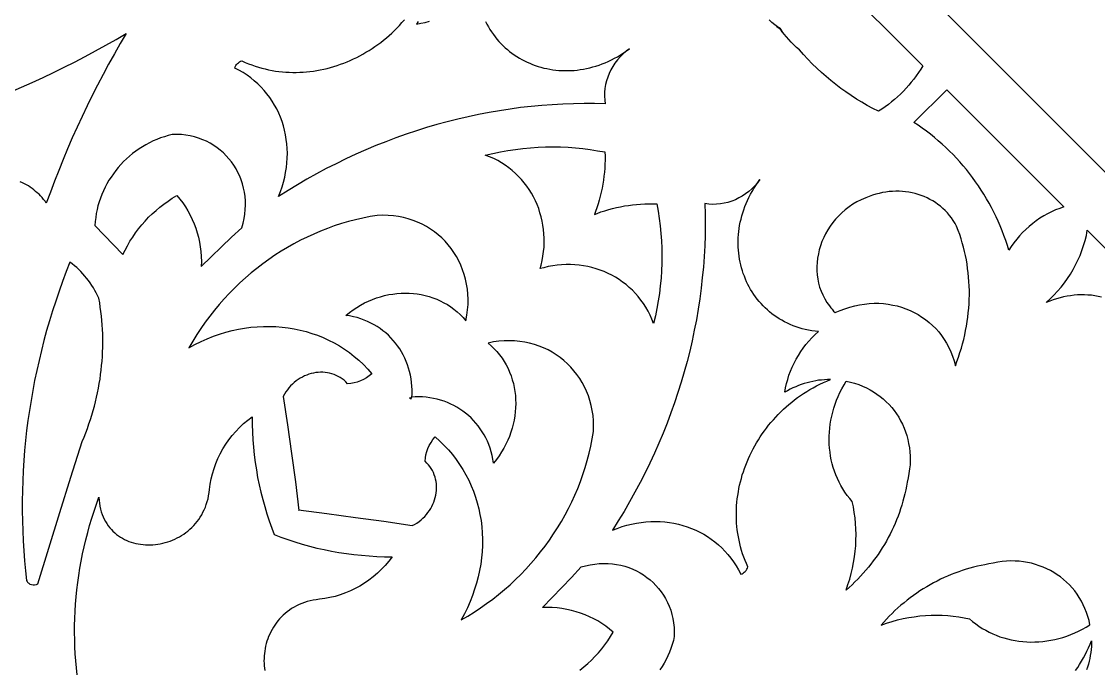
# Model space of a CAD drawing. Extents: x -3069 to -2029, y 258 to 1298.
# Drawn here: x -2296.3 to -2195.6, y 1041.8 to 1102.3 of the extents above; entities that cross this region are included whole.
import ezdxf

# ---------------------------------------------------------------- set-up
doc = ezdxf.new("R2010")
doc.units = 0
doc.layers.add('LAYER_1', color=18, linetype='CONTINUOUS')
doc.layers.add('LAYER_2', color=174, linetype='CONTINUOUS')

msp = doc.modelspace()

# ---------------------------------------------------------------- linework, layer by layer
at = {"layer": 'LAYER_1'}
for points in [[(-2220.4, 1106.55), (-2211.99, 1098.14), (-2212.19, 1097.82), (-2212.39, 1097.51), (-2212.61, 1097.2), (-2212.83, 1096.9), (-2213.07, 1096.61), (-2213.31, 1096.32), (-2213.56, 1096.04), (-2213.81, 1095.77), (-2214.08, 1095.5), (-2214.35, 1095.25), (-2214.63, 1095), (-2214.92, 1094.76), (-2215.21, 1094.52), (-2215.52, 1094.3), (-2215.82, 1094.08), (-2216.14, 1093.88), (-2216.67, 1094.15), (-2217.19, 1094.43), (-2217.7, 1094.73), (-2218.2, 1095.03), (-2218.7, 1095.36), (-2219.19, 1095.69), (-2219.66, 1096.03), (-2220.13, 1096.39), (-2220.59, 1096.75), (-2221.04, 1097.13), (-2221.48, 1097.52), (-2221.91, 1097.92), (-2222.33, 1098.33), (-2222.74, 1098.76), (-2223.14, 1099.19), (-2223.53, 1099.63), (-2223.79, 1099.86), (-2224.04, 1100.1), (-2224.29, 1100.34), (-2224.52, 1100.59), (-2224.74, 1100.84), (-2224.96, 1101.11), (-2225.17, 1101.37), (-2225.37, 1101.65), (-2225.13, 1101.32), (-2225.33, 1101.61), (-2225.63, 1101.82), (-2225.3, 1101.57), (-2225.57, 1101.77), (-2225.84, 1101.98), (-2226.1, 1102.2), (-2226.36, 1102.43)], [(-2252.87, 1102.28), (-2252.75, 1102.03), (-2252.61, 1101.78), (-2252.47, 1101.53), (-2252.31, 1101.3), (-2252.15, 1101.07), (-2251.99, 1100.84), (-2251.81, 1100.63), (-2251.63, 1100.42), (-2251.44, 1100.21), (-2251.25, 1100.02), (-2251.05, 1099.83), (-2250.84, 1099.65), (-2250.63, 1099.48), (-2250.41, 1099.31), (-2250.19, 1099.15), (-2249.96, 1099), (-2249.72, 1098.86), (-2249.49, 1098.72), (-2249.24, 1098.6), (-2248.99, 1098.48), (-2248.74, 1098.37), (-2248.49, 1098.26), (-2248.23, 1098.17), (-2247.96, 1098.08), (-2247.7, 1098), (-2247.43, 1097.93), (-2247.15, 1097.87), (-2246.88, 1097.82), (-2246.6, 1097.77), (-2246.32, 1097.74), (-2246.04, 1097.71), (-2245.75, 1097.69), (-2245.47, 1097.69), (-2245.18, 1097.69), (-2244.89, 1097.7), (-2244.6, 1097.71), (-2244.31, 1097.74), (-2244.02, 1097.78), (-2243.72, 1097.83), (-2243.43, 1097.88), (-2243.14, 1097.95), (-2242.85, 1098.03), (-2242.56, 1098.11), (-2242.27, 1098.21), (-2241.98, 1098.31), (-2241.69, 1098.43), (-2241.4, 1098.55), (-2241.11, 1098.69), (-2240.83, 1098.84), (-2240.54, 1098.99), (-2240.26, 1099.16), (-2239.98, 1099.34), (-2239.71, 1099.53), (-2239.43, 1099.72), (-2239.74, 1099.49), (-2240.03, 1099.24), (-2240.3, 1098.97), (-2240.55, 1098.69), (-2240.78, 1098.39), (-2240.98, 1098.08), (-2241.17, 1097.76), (-2241.33, 1097.42), (-2241.46, 1097.08), (-2241.57, 1096.73), (-2241.66, 1096.38), (-2241.72, 1096.02), (-2241.76, 1095.66), (-2241.76, 1095.3), (-2241.74, 1094.93), (-2241.7, 1094.57), (-2242.68, 1094.6), (-2243.67, 1094.61), (-2244.66, 1094.59), (-2245.65, 1094.56), (-2246.64, 1094.5), (-2247.63, 1094.43), (-2248.62, 1094.34), (-2249.6, 1094.23), (-2250.59, 1094.09), (-2251.57, 1093.94), (-2252.55, 1093.77), (-2253.53, 1093.59), (-2254.51, 1093.38), (-2255.48, 1093.15), (-2256.46, 1092.91), (-2257.42, 1092.64), (-2258.39, 1092.36), (-2259.35, 1092.06), (-2260.31, 1091.74), (-2261.26, 1091.4), (-2262.21, 1091.04), (-2263.15, 1090.67), (-2264.08, 1090.27), (-2265.02, 1089.86), (-2265.94, 1089.43), (-2266.86, 1088.98), (-2267.77, 1088.52), (-2268.68, 1088.03), (-2269.58, 1087.53), (-2270.47, 1087.01), (-2271.35, 1086.48), (-2272.23, 1085.92), (-2272.05, 1086.37), (-2271.9, 1086.82), (-2271.77, 1087.27), (-2271.66, 1087.72), (-2271.57, 1088.17), (-2271.5, 1088.62), (-2271.45, 1089.07), (-2271.42, 1089.51), (-2271.41, 1089.96), (-2271.43, 1090.4), (-2271.46, 1090.83), (-2271.51, 1091.26), (-2271.58, 1091.69), (-2271.67, 1092.11), (-2271.78, 1092.52), (-2271.91, 1092.93), (-2272.06, 1093.33), (-2272.22, 1093.71), (-2272.41, 1094.1), (-2272.61, 1094.47), (-2272.83, 1094.83), (-2273.06, 1095.18), (-2273.32, 1095.51), (-2273.59, 1095.84), (-2273.87, 1096.15), (-2274.18, 1096.45), (-2274.5, 1096.74), (-2274.83, 1097.01), (-2275.18, 1097.26), (-2275.55, 1097.5), (-2275.94, 1097.72), (-2276.33, 1097.92), (-2276.29, 1098.04), (-2276.24, 1098.15), (-2276.17, 1098.26), (-2276.08, 1098.35), (-2275.99, 1098.43), (-2275.89, 1098.5), (-2275.78, 1098.56), (-2275.66, 1098.6), (-2275.35, 1098.46), (-2275.05, 1098.33), (-2274.74, 1098.22), (-2274.43, 1098.11), (-2274.11, 1098.01), (-2273.8, 1097.92), (-2273.48, 1097.84), (-2273.16, 1097.77), (-2272.84, 1097.7), (-2272.52, 1097.65), (-2272.2, 1097.61), (-2271.88, 1097.57), (-2271.56, 1097.55), (-2271.23, 1097.53), (-2270.91, 1097.52), (-2270.59, 1097.52), (-2270.26, 1097.53), (-2269.94, 1097.55), (-2269.62, 1097.57), (-2269.3, 1097.61), (-2268.97, 1097.65), (-2268.65, 1097.7), (-2268.33, 1097.76), (-2268.01, 1097.83), (-2267.7, 1097.9), (-2267.38, 1097.98), (-2267.07, 1098.08), (-2266.76, 1098.17), (-2266.45, 1098.28), (-2266.14, 1098.39), (-2265.83, 1098.52), (-2265.53, 1098.64), (-2265.23, 1098.78), (-2264.93, 1098.92), (-2264.64, 1099.08), (-2264.35, 1099.23), (-2264.06, 1099.4), (-2263.77, 1099.57), (-2263.49, 1099.75), (-2263.22, 1099.94), (-2262.94, 1100.13), (-2262.68, 1100.33), (-2262.41, 1100.54), (-2262.15, 1100.75), (-2261.9, 1100.97), (-2261.65, 1101.2), (-2261.4, 1101.43), (-2261.16, 1101.67), (-2260.92, 1101.92), (-2260.7, 1102.17), (-2260.47, 1102.43)], [(-2259.19, 1102.29), (-2259.33, 1102.04), (-2258.93, 1102.12), (-2258.53, 1102.2), (-2258.13, 1102.31)], [(-2297.26, 1095.69), (-2296.26, 1096.13), (-2295.26, 1096.58), (-2294.26, 1097.04), (-2293.27, 1097.51), (-2292.28, 1098), (-2291.3, 1098.49), (-2290.33, 1099), (-2289.36, 1099.53), (-2288.39, 1100.06), (-2287.43, 1100.61), (-2286.48, 1101.17), (-2287.04, 1100.21), (-2287.59, 1099.25), (-2288.12, 1098.29), (-2288.64, 1097.32), (-2289.15, 1096.34), (-2289.65, 1095.36), (-2290.14, 1094.38), (-2290.61, 1093.39), (-2291.07, 1092.39), (-2291.52, 1091.39), (-2291.96, 1090.38), (-2292.38, 1089.37), (-2292.79, 1088.36), (-2293.19, 1087.34), (-2293.57, 1086.32), (-2293.95, 1085.29), (-2294.07, 1085.47), (-2294.2, 1085.64), (-2294.34, 1085.81), (-2294.48, 1085.97), (-2294.63, 1086.12), (-2294.79, 1086.26), (-2294.95, 1086.4), (-2295.11, 1086.54), (-2295.28, 1086.66), (-2295.45, 1086.78), (-2295.63, 1086.9), (-2295.81, 1087), (-2296, 1087.1), (-2296.19, 1087.2), (-2296.38, 1087.28)], [(-2195.29, 1076.52), (-2195.6, 1076.58), (-2195.91, 1076.64), (-2196.23, 1076.68), (-2196.55, 1076.7), (-2196.87, 1076.72), (-2197.19, 1076.72), (-2197.52, 1076.71), (-2197.84, 1076.68), (-2198.17, 1076.64), (-2198.5, 1076.59), (-2198.83, 1076.53), (-2199.15, 1076.45), (-2199.48, 1076.36), (-2199.81, 1076.26), (-2200.13, 1076.14), (-2200.46, 1076.01), (-2200.09, 1076.35), (-2199.73, 1076.7), (-2199.39, 1077.07), (-2199.06, 1077.45), (-2198.76, 1077.84), (-2198.47, 1078.25), (-2198.19, 1078.66), (-2197.94, 1079.09), (-2197.71, 1079.52), (-2197.49, 1079.96), (-2197.29, 1080.41), (-2197.11, 1080.87), (-2196.96, 1081.33), (-2196.82, 1081.8), (-2196.7, 1082.28), (-2196.61, 1082.76), (-2189.64, 1075.79)], [(-2291.06, 1041.18), (-2291.13, 1041.84), (-2291.19, 1042.5), (-2291.24, 1043.15), (-2291.27, 1043.82), (-2291.29, 1044.48), (-2291.3, 1045.14), (-2291.3, 1045.81), (-2291.28, 1046.47), (-2291.25, 1047.14), (-2291.21, 1047.81), (-2291.15, 1048.48), (-2291.09, 1049.15), (-2291.01, 1049.82), (-2290.91, 1050.49), (-2290.81, 1051.16), (-2290.69, 1051.83), (-2290.56, 1052.5), (-2290.41, 1053.16), (-2290.25, 1053.83), (-2290.08, 1054.5), (-2289.9, 1055.16), (-2289.7, 1055.83), (-2289.49, 1056.49), (-2289.27, 1057.15), (-2289.04, 1057.81), (-2289.02, 1057.51), (-2288.98, 1057.23), (-2288.94, 1056.96), (-2288.88, 1056.69), (-2288.81, 1056.44), (-2288.73, 1056.2), (-2288.63, 1055.97), (-2288.53, 1055.74), (-2288.42, 1055.53), (-2288.3, 1055.33), (-2288.16, 1055.14), (-2288.02, 1054.95), (-2287.87, 1054.78), (-2287.72, 1054.62), (-2287.55, 1054.47), (-2287.38, 1054.32), (-2287.2, 1054.19), (-2287.02, 1054.07), (-2286.83, 1053.96), (-2286.63, 1053.85), (-2286.43, 1053.76), (-2286.22, 1053.67), (-2286.01, 1053.6), (-2285.8, 1053.54), (-2285.58, 1053.48), (-2285.36, 1053.44), (-2285.13, 1053.4), (-2284.9, 1053.37), (-2284.68, 1053.36), (-2284.45, 1053.35), (-2284.22, 1053.35), (-2283.98, 1053.36), (-2283.75, 1053.38), (-2283.52, 1053.41), (-2283.29, 1053.45), (-2283.06, 1053.5), (-2282.83, 1053.56), (-2282.6, 1053.63), (-2282.38, 1053.7), (-2282.16, 1053.79), (-2281.94, 1053.88), (-2281.72, 1053.99), (-2281.51, 1054.1), (-2281.3, 1054.22), (-2281.1, 1054.35), (-2280.9, 1054.49), (-2280.71, 1054.64), (-2280.53, 1054.8), (-2280.35, 1054.97), (-2280.17, 1055.15), (-2280.01, 1055.33), (-2279.85, 1055.52), (-2279.7, 1055.73), (-2279.56, 1055.94), (-2279.42, 1056.16), (-2279.3, 1056.39), (-2279.18, 1056.62), (-2279.08, 1056.87), (-2278.99, 1057.13), (-2278.9, 1057.39), (-2278.83, 1057.66), (-2278.77, 1057.94), (-2278.72, 1058.23), (-2278.69, 1058.53), (-2278.62, 1059.03), (-2278.53, 1059.52), (-2278.41, 1060), (-2278.27, 1060.48), (-2278.1, 1060.96), (-2277.9, 1061.42), (-2277.68, 1061.87), (-2277.44, 1062.32), (-2277.17, 1062.75), (-2276.88, 1063.16), (-2276.57, 1063.57), (-2276.24, 1063.95), (-2275.89, 1064.33), (-2275.51, 1064.68), (-2275.12, 1065.02), (-2274.71, 1065.33), (-2274.7, 1064.61), (-2274.68, 1063.89), (-2274.64, 1063.18), (-2274.58, 1062.47), (-2274.51, 1061.76), (-2274.42, 1061.05), (-2274.31, 1060.35), (-2274.19, 1059.66), (-2274.05, 1058.96), (-2273.89, 1058.28), (-2273.72, 1057.59), (-2273.53, 1056.92), (-2273.33, 1056.25), (-2273.11, 1055.58), (-2272.87, 1054.92), (-2272.64, 1054.31), (-2272.02, 1054.07), (-2271.36, 1053.84), (-2270.7, 1053.62), (-2270.03, 1053.41), (-2269.35, 1053.23), (-2268.67, 1053.05), (-2267.98, 1052.9), (-2267.29, 1052.76), (-2266.59, 1052.64), (-2265.89, 1052.53), (-2265.19, 1052.44), (-2264.48, 1052.37), (-2263.77, 1052.31), (-2263.05, 1052.27), (-2262.33, 1052.24), (-2261.61, 1052.23), (-2261.93, 1051.82), (-2262.26, 1051.43), (-2262.62, 1051.06), (-2262.99, 1050.7), (-2263.38, 1050.37), (-2263.78, 1050.06), (-2264.2, 1049.77), (-2264.63, 1049.5), (-2265.07, 1049.26), (-2265.52, 1049.04), (-2265.99, 1048.85), (-2266.46, 1048.68), (-2266.94, 1048.53), (-2267.43, 1048.41), (-2267.92, 1048.32), (-2268.42, 1048.26), (-2268.71, 1048.22), (-2269, 1048.17), (-2269.28, 1048.11), (-2269.56, 1048.04), (-2269.82, 1047.96), (-2270.07, 1047.86), (-2270.32, 1047.76), (-2270.56, 1047.65), (-2270.79, 1047.52), (-2271.01, 1047.39), (-2271.22, 1047.25), (-2271.42, 1047.1), (-2271.61, 1046.94), (-2271.8, 1046.77), (-2271.98, 1046.6), (-2272.14, 1046.42), (-2272.3, 1046.23), (-2272.45, 1046.04), (-2272.59, 1045.84), (-2272.72, 1045.64), (-2272.84, 1045.43), (-2272.96, 1045.22), (-2273.06, 1045.01), (-2273.16, 1044.79), (-2273.24, 1044.57), (-2273.32, 1044.34), (-2273.39, 1044.11), (-2273.44, 1043.89), (-2273.49, 1043.66), (-2273.53, 1043.42), (-2273.56, 1043.19), (-2273.58, 1042.96), (-2273.59, 1042.73), (-2273.6, 1042.5), (-2273.59, 1042.27), (-2273.57, 1042.04), (-2273.55, 1041.81), (-2273.51, 1041.59)], [(-2244.05, 1041.63), (-2243.68, 1041.93), (-2243.32, 1042.24), (-2242.98, 1042.56), (-2242.65, 1042.9), (-2242.33, 1043.26), (-2242.02, 1043.62), (-2241.73, 1043.99), (-2241.45, 1044.38), (-2241.19, 1044.78), (-2240.94, 1045.19), (-2241.28, 1045.47), (-2241.64, 1045.74), (-2242, 1045.99), (-2242.38, 1046.23), (-2242.77, 1046.44), (-2243.16, 1046.63), (-2243.57, 1046.81), (-2243.99, 1046.97), (-2244.42, 1047.1), (-2244.85, 1047.22), (-2245.29, 1047.31), (-2245.74, 1047.39), (-2246.19, 1047.45), (-2246.65, 1047.48), (-2247.11, 1047.49), (-2247.57, 1047.49), (-2246.65, 1048.42), (-2245.74, 1049.36), (-2244.84, 1050.31), (-2243.95, 1051.28), (-2243.52, 1051.4), (-2243.09, 1051.49), (-2242.67, 1051.55), (-2242.25, 1051.59), (-2241.83, 1051.61), (-2241.42, 1051.6), (-2241.02, 1051.57), (-2240.62, 1051.51), (-2240.23, 1051.44), (-2239.85, 1051.34), (-2239.48, 1051.22), (-2239.12, 1051.08), (-2238.77, 1050.91), (-2238.43, 1050.73), (-2238.11, 1050.53), (-2237.8, 1050.31), (-2237.5, 1050.08), (-2237.21, 1049.82), (-2236.95, 1049.55), (-2236.7, 1049.27), (-2236.46, 1048.97), (-2236.25, 1048.65), (-2236.05, 1048.32), (-2235.87, 1047.97), (-2235.71, 1047.61), (-2235.57, 1047.24), (-2235.46, 1046.85), (-2235.37, 1046.46), (-2235.3, 1046.05), (-2235.25, 1045.63), (-2235.23, 1045.21), (-2235.23, 1044.77), (-2235.32, 1044.4), (-2235.43, 1044.03), (-2235.55, 1043.67), (-2235.69, 1043.32), (-2235.84, 1042.97), (-2236, 1042.63), (-2236.18, 1042.3), (-2236.37, 1041.98), (-2236.57, 1041.66)], [(-2197.71, 1041.59), (-2197.51, 1041.88), (-2197.33, 1042.17), (-2197.15, 1042.47), (-2196.97, 1042.77), (-2196.81, 1043.08), (-2196.65, 1043.4), (-2196.5, 1043.72), (-2196.35, 1044.05), (-2196.22, 1044.38), (-2196.22, 1044.1), (-2196.23, 1043.83), (-2196.26, 1043.55), (-2196.29, 1043.28), (-2196.33, 1043.01), (-2196.38, 1042.73), (-2196.44, 1042.46), (-2196.51, 1042.19), (-2196.59, 1041.92), (-2196.68, 1041.66)]]:
    msp.add_lwpolyline(points, dxfattribs=at)
for points in [[(-2198.8, 1084.95), (-2199.19, 1084.81), (-2199.58, 1084.66), (-2199.96, 1084.49), (-2200.33, 1084.3), (-2200.69, 1084.1), (-2201.05, 1083.88), (-2201.39, 1083.64), (-2201.72, 1083.39), (-2202.05, 1083.12), (-2202.36, 1082.84), (-2202.66, 1082.55), (-2202.94, 1082.24), (-2203.21, 1081.92), (-2203.47, 1081.59), (-2203.72, 1081.24), (-2203.95, 1080.89), (-2204.09, 1081.35), (-2204.24, 1081.81), (-2204.41, 1082.26), (-2204.58, 1082.71), (-2204.76, 1083.16), (-2204.95, 1083.6), (-2205.15, 1084.03), (-2205.36, 1084.46), (-2205.57, 1084.88), (-2205.8, 1085.3), (-2206.04, 1085.71), (-2206.28, 1086.12), (-2206.53, 1086.52), (-2206.79, 1086.92), (-2207.06, 1087.3), (-2207.34, 1087.69), (-2207.62, 1088.06), (-2207.92, 1088.43), (-2208.22, 1088.79), (-2208.53, 1089.15), (-2208.84, 1089.5), (-2209.17, 1089.84), (-2209.5, 1090.17), (-2209.84, 1090.5), (-2210.19, 1090.82), (-2210.55, 1091.13), (-2210.91, 1091.44), (-2211.28, 1091.73), (-2211.66, 1092.02), (-2212.04, 1092.3), (-2212.43, 1092.58), (-2212.83, 1092.84), (-2209.74, 1095.89)], [(-2279.46, 1079.37), (-2278.53, 1080.29), (-2277.58, 1081.2), (-2276.63, 1082.1), (-2275.67, 1082.99), (-2275.55, 1083.42), (-2275.46, 1083.85), (-2275.39, 1084.28), (-2275.35, 1084.7), (-2275.33, 1085.11), (-2275.34, 1085.52), (-2275.37, 1085.93), (-2275.43, 1086.32), (-2275.51, 1086.71), (-2275.61, 1087.09), (-2275.73, 1087.46), (-2275.87, 1087.83), (-2276.03, 1088.17), (-2276.21, 1088.51), (-2276.41, 1088.84), (-2276.63, 1089.15), (-2276.87, 1089.45), (-2277.12, 1089.73), (-2277.39, 1090), (-2277.68, 1090.25), (-2277.98, 1090.48), (-2278.3, 1090.7), (-2278.63, 1090.9), (-2278.97, 1091.08), (-2279.33, 1091.23), (-2279.71, 1091.37), (-2280.09, 1091.49), (-2280.49, 1091.58), (-2280.89, 1091.65), (-2281.31, 1091.7), (-2281.74, 1091.72), (-2282.17, 1091.71), (-2282.55, 1091.62), (-2282.91, 1091.51), (-2283.27, 1091.39), (-2283.63, 1091.26), (-2283.97, 1091.11), (-2284.31, 1090.94), (-2284.64, 1090.76), (-2284.97, 1090.57), (-2285.28, 1090.37), (-2285.59, 1090.16), (-2285.88, 1089.93), (-2286.17, 1089.69), (-2286.45, 1089.44), (-2286.72, 1089.18), (-2286.98, 1088.91), (-2287.22, 1088.63), (-2287.46, 1088.35), (-2287.68, 1088.05), (-2287.89, 1087.74), (-2288.09, 1087.43), (-2288.28, 1087.11), (-2288.45, 1086.78), (-2288.61, 1086.45), (-2288.76, 1086.11), (-2288.89, 1085.76), (-2289.01, 1085.41), (-2289.12, 1085.05), (-2289.2, 1084.69), (-2289.28, 1084.32), (-2289.33, 1083.95), (-2289.38, 1083.58), (-2289.4, 1083.2), (-2286.8, 1080.48), (-2286.59, 1080.91), (-2286.37, 1081.32), (-2286.13, 1081.73), (-2285.87, 1082.13), (-2285.6, 1082.52), (-2285.32, 1082.9), (-2285.02, 1083.27), (-2284.71, 1083.62), (-2284.38, 1083.97), (-2284.04, 1084.3), (-2283.69, 1084.62), (-2283.33, 1084.92), (-2282.95, 1085.21), (-2282.56, 1085.49), (-2282.17, 1085.75), (-2281.76, 1086), (-2281.47, 1085.66), (-2281.2, 1085.31), (-2280.95, 1084.94), (-2280.72, 1084.57), (-2280.5, 1084.18), (-2280.31, 1083.78), (-2280.14, 1083.37), (-2279.98, 1082.96), (-2279.84, 1082.53), (-2279.73, 1082.1), (-2279.63, 1081.66), (-2279.55, 1081.21), (-2279.5, 1080.76), (-2279.47, 1080.3), (-2279.45, 1079.84)], [(-2247.77, 1079.17), (-2247.68, 1079.5), (-2247.58, 1079.92), (-2247.51, 1080.34), (-2247.45, 1080.76), (-2247.41, 1081.18), (-2247.4, 1081.59), (-2247.4, 1082.01), (-2247.42, 1082.42), (-2247.45, 1082.82), (-2247.51, 1083.23), (-2247.58, 1083.62), (-2247.68, 1084.02), (-2247.79, 1084.4), (-2247.91, 1084.78), (-2248.06, 1085.16), (-2248.22, 1085.52), (-2248.39, 1085.88), (-2248.59, 1086.22), (-2248.8, 1086.56), (-2249.02, 1086.89), (-2249.27, 1087.2), (-2249.52, 1087.51), (-2249.8, 1087.8), (-2250.08, 1088.08), (-2250.39, 1088.35), (-2250.7, 1088.6), (-2251.03, 1088.84), (-2251.38, 1089.06), (-2251.74, 1089.27), (-2252.11, 1089.46), (-2252.5, 1089.63), (-2252.9, 1089.78), (-2252.2, 1089.95), (-2251.49, 1090.09), (-2250.79, 1090.22), (-2250.09, 1090.32), (-2249.38, 1090.41), (-2248.68, 1090.47), (-2247.97, 1090.52), (-2247.27, 1090.55), (-2246.57, 1090.56), (-2245.87, 1090.55), (-2245.17, 1090.52), (-2244.47, 1090.47), (-2243.78, 1090.4), (-2243.09, 1090.31), (-2242.4, 1090.2), (-2241.72, 1090.08), (-2241.71, 1089.7), (-2241.71, 1089.32), (-2241.72, 1088.95), (-2241.74, 1088.57), (-2241.77, 1088.19), (-2241.81, 1087.81), (-2241.86, 1087.44), (-2241.91, 1087.06), (-2241.98, 1086.69), (-2242.06, 1086.32), (-2242.15, 1085.95), (-2242.25, 1085.58), (-2242.35, 1085.22), (-2242.47, 1084.85), (-2242.6, 1084.5), (-2242.7, 1084.24), (-2242.45, 1084.34), (-2242.09, 1084.47), (-2241.73, 1084.59), (-2241.36, 1084.7), (-2241, 1084.8), (-2240.63, 1084.88), (-2240.26, 1084.96), (-2239.88, 1085.03), (-2239.51, 1085.09), (-2239.13, 1085.14), (-2238.75, 1085.18), (-2238.38, 1085.2), (-2238, 1085.22), (-2237.62, 1085.23), (-2237.24, 1085.23), (-2236.87, 1085.22), (-2236.74, 1084.54), (-2236.63, 1083.85), (-2236.55, 1083.17), (-2236.48, 1082.47), (-2236.43, 1081.78), (-2236.4, 1081.08), (-2236.39, 1080.38), (-2236.4, 1079.68), (-2236.42, 1078.97), (-2236.47, 1078.27), (-2236.54, 1077.56), (-2236.62, 1076.86), (-2236.73, 1076.16), (-2236.85, 1075.45), (-2237, 1074.75), (-2237.16, 1074.05), (-2237.32, 1074.45), (-2237.49, 1074.83), (-2237.68, 1075.21), (-2237.89, 1075.57), (-2238.11, 1075.91), (-2238.35, 1076.24), (-2238.6, 1076.56), (-2238.86, 1076.86), (-2239.14, 1077.15), (-2239.44, 1077.42), (-2239.74, 1077.68), (-2240.06, 1077.92), (-2240.38, 1078.15), (-2240.72, 1078.36), (-2241.07, 1078.55), (-2241.42, 1078.73), (-2241.79, 1078.89), (-2242.16, 1079.03), (-2242.54, 1079.16), (-2242.93, 1079.27), (-2243.32, 1079.36), (-2243.72, 1079.43), (-2244.12, 1079.49), (-2244.53, 1079.53), (-2244.94, 1079.55), (-2245.35, 1079.55), (-2245.77, 1079.53), (-2246.18, 1079.49), (-2246.6, 1079.44), (-2247.02, 1079.36), (-2247.44, 1079.26)], [(-2224.9, 1067.62), (-2224.83, 1068.02), (-2224.74, 1068.42), (-2224.63, 1068.81), (-2224.51, 1069.2), (-2224.37, 1069.59), (-2224.21, 1069.96), (-2224.03, 1070.34), (-2223.84, 1070.7), (-2223.63, 1071.06), (-2223.41, 1071.41), (-2223.17, 1071.74), (-2222.92, 1072.07), (-2222.65, 1072.39), (-2222.36, 1072.7), (-2222.06, 1073), (-2221.75, 1073.28), (-2222.07, 1073.32), (-2222.38, 1073.36), (-2222.69, 1073.42), (-2222.99, 1073.48), (-2223.28, 1073.56), (-2223.57, 1073.64), (-2223.85, 1073.74), (-2224.13, 1073.84), (-2224.4, 1073.95), (-2224.66, 1074.07), (-2224.92, 1074.2), (-2225.17, 1074.34), (-2225.41, 1074.48), (-2225.65, 1074.63), (-2225.88, 1074.79), (-2226.1, 1074.96), (-2226.32, 1075.13), (-2226.53, 1075.31), (-2226.73, 1075.5), (-2226.93, 1075.7), (-2227.11, 1075.9), (-2227.29, 1076.1), (-2227.47, 1076.32), (-2227.63, 1076.53), (-2227.79, 1076.76), (-2227.94, 1076.99), (-2228.09, 1077.22), (-2228.22, 1077.46), (-2228.35, 1077.7), (-2228.47, 1077.95), (-2228.58, 1078.2), (-2228.68, 1078.46), (-2228.78, 1078.72), (-2228.86, 1078.98), (-2228.94, 1079.25), (-2229.01, 1079.52), (-2229.07, 1079.79), (-2229.13, 1080.07), (-2229.17, 1080.34), (-2229.21, 1080.63), (-2229.23, 1080.91), (-2229.25, 1081.19), (-2229.26, 1081.48), (-2229.26, 1081.77), (-2229.25, 1082.06), (-2229.23, 1082.35), (-2229.2, 1082.64), (-2229.16, 1082.93), (-2229.12, 1083.22), (-2229.06, 1083.51), (-2228.99, 1083.8), (-2228.92, 1084.1), (-2228.83, 1084.39), (-2228.74, 1084.68), (-2228.63, 1084.97), (-2228.52, 1085.26), (-2228.39, 1085.55), (-2228.25, 1085.83), (-2228.11, 1086.12), (-2227.95, 1086.4), (-2227.79, 1086.68), (-2227.61, 1086.96), (-2227.42, 1087.24), (-2227.22, 1087.51), (-2227.45, 1087.2), (-2227.7, 1086.91), (-2227.97, 1086.64), (-2228.26, 1086.39), (-2228.56, 1086.17), (-2228.87, 1085.96), (-2229.19, 1085.78), (-2229.52, 1085.62), (-2229.86, 1085.48), (-2230.21, 1085.37), (-2230.57, 1085.28), (-2230.92, 1085.22), (-2231.29, 1085.19), (-2231.65, 1085.18), (-2232.01, 1085.2), (-2232.37, 1085.25), (-2232.35, 1084.26), (-2232.34, 1083.27), (-2232.35, 1082.28), (-2232.39, 1081.29), (-2232.44, 1080.31), (-2232.51, 1079.32), (-2232.61, 1078.33), (-2232.72, 1077.34), (-2232.85, 1076.36), (-2233, 1075.37), (-2233.17, 1074.39), (-2233.36, 1073.41), (-2233.57, 1072.43), (-2233.79, 1071.46), (-2234.04, 1070.49), (-2234.3, 1069.52), (-2234.59, 1068.56), (-2234.89, 1067.6), (-2235.21, 1066.64), (-2235.55, 1065.69), (-2235.9, 1064.74), (-2236.28, 1063.8), (-2236.67, 1062.86), (-2237.08, 1061.93), (-2237.51, 1061), (-2237.96, 1060.09), (-2238.43, 1059.17), (-2238.91, 1058.27), (-2239.41, 1057.37), (-2239.93, 1056.48), (-2240.47, 1055.59), (-2241.02, 1054.72), (-2240.57, 1054.89), (-2240.12, 1055.05), (-2239.67, 1055.18), (-2239.22, 1055.29), (-2238.77, 1055.38), (-2238.32, 1055.45), (-2237.88, 1055.5), (-2237.43, 1055.52), (-2236.99, 1055.53), (-2236.55, 1055.52), (-2236.11, 1055.49), (-2235.68, 1055.43), (-2235.26, 1055.36), (-2234.84, 1055.27), (-2234.42, 1055.16), (-2234.02, 1055.03), (-2233.62, 1054.89), (-2233.23, 1054.72), (-2232.85, 1054.54), (-2232.48, 1054.34), (-2232.12, 1054.12), (-2231.77, 1053.88), (-2231.43, 1053.63), (-2231.11, 1053.36), (-2230.79, 1053.07), (-2230.49, 1052.77), (-2230.21, 1052.45), (-2229.94, 1052.11), (-2229.68, 1051.76), (-2229.45, 1051.39), (-2229.22, 1051.01), (-2229.02, 1050.61), (-2228.9, 1050.65), (-2228.79, 1050.71), (-2228.69, 1050.78), (-2228.6, 1050.86), (-2228.51, 1050.95), (-2228.44, 1051.06), (-2228.39, 1051.17), (-2228.35, 1051.29), (-2228.48, 1051.59), (-2228.61, 1051.9), (-2228.73, 1052.21), (-2228.84, 1052.52), (-2228.94, 1052.83), (-2229.03, 1053.15), (-2229.11, 1053.46), (-2229.18, 1053.78), (-2229.24, 1054.1), (-2229.29, 1054.42), (-2229.34, 1054.74), (-2229.37, 1055.07), (-2229.4, 1055.39), (-2229.41, 1055.71), (-2229.42, 1056.03), (-2229.42, 1056.36), (-2229.41, 1056.68), (-2229.4, 1057), (-2229.37, 1057.33), (-2229.34, 1057.65), (-2229.29, 1057.97), (-2229.24, 1058.29), (-2229.19, 1058.61), (-2229.12, 1058.93), (-2229.04, 1059.25), (-2228.96, 1059.56), (-2228.87, 1059.88), (-2228.77, 1060.19), (-2228.66, 1060.5), (-2228.55, 1060.81), (-2228.43, 1061.11), (-2228.3, 1061.41), (-2228.16, 1061.71), (-2228.02, 1062.01), (-2227.87, 1062.31), (-2227.71, 1062.6), (-2227.55, 1062.89), (-2227.37, 1063.17), (-2227.19, 1063.45), (-2227.01, 1063.73), (-2226.81, 1064), (-2226.61, 1064.27), (-2226.41, 1064.53), (-2226.19, 1064.79), (-2225.97, 1065.05), (-2225.75, 1065.3), (-2225.51, 1065.54), (-2225.27, 1065.78), (-2225.03, 1066.02), (-2224.78, 1066.25), (-2224.52, 1066.47), (-2224.25, 1066.69), (-2223.98, 1066.9), (-2223.71, 1067.11), (-2223.43, 1067.31), (-2223.14, 1067.5), (-2222.84, 1067.69), (-2222.55, 1067.87), (-2222.24, 1068.04), (-2221.93, 1068.21), (-2221.62, 1068.37), (-2221.29, 1068.52), (-2220.97, 1068.66), (-2220.64, 1068.8), (-2220.91, 1068.8), (-2221.19, 1068.78), (-2221.46, 1068.76), (-2221.74, 1068.73), (-2222.01, 1068.69), (-2222.28, 1068.63), (-2222.55, 1068.57), (-2222.82, 1068.5), (-2223.09, 1068.42), (-2223.36, 1068.34), (-2223.62, 1068.24), (-2223.88, 1068.13), (-2224.14, 1068.02), (-2224.4, 1067.89), (-2224.65, 1067.76)], [(-2217.33, 1085.79), (-2217.75, 1085.61), (-2218.15, 1085.41), (-2218.53, 1085.19), (-2218.89, 1084.94), (-2219.24, 1084.68), (-2219.56, 1084.4), (-2219.86, 1084.11), (-2220.15, 1083.8), (-2220.41, 1083.48), (-2220.66, 1083.14), (-2220.88, 1082.8), (-2221.08, 1082.44), (-2221.26, 1082.07), (-2221.42, 1081.7), (-2221.56, 1081.32), (-2221.67, 1080.94), (-2221.76, 1080.55), (-2221.83, 1080.16), (-2221.88, 1079.76), (-2221.9, 1079.37), (-2221.9, 1078.98), (-2221.87, 1078.59), (-2221.82, 1078.2), (-2221.74, 1077.82), (-2221.64, 1077.44), (-2221.51, 1077.07), (-2221.35, 1076.71), (-2221.17, 1076.36), (-2220.96, 1076.01), (-2220.73, 1075.68), (-2220.6, 1075.52), (-2220.47, 1075.37), (-2220.33, 1075.21), (-2220.18, 1075.06), (-2219.73, 1075.26), (-2219.27, 1075.43), (-2218.82, 1075.58), (-2218.36, 1075.7), (-2217.91, 1075.79), (-2217.45, 1075.86), (-2217, 1075.91), (-2216.55, 1075.93), (-2216.11, 1075.93), (-2215.67, 1075.9), (-2215.24, 1075.85), (-2214.81, 1075.77), (-2214.39, 1075.68), (-2213.98, 1075.56), (-2213.58, 1075.42), (-2213.18, 1075.26), (-2212.8, 1075.08), (-2212.43, 1074.88), (-2212.07, 1074.65), (-2211.73, 1074.41), (-2211.4, 1074.15), (-2211.08, 1073.87), (-2210.79, 1073.57), (-2210.5, 1073.25), (-2210.24, 1072.91), (-2209.99, 1072.56), (-2209.77, 1072.19), (-2209.56, 1071.8), (-2209.37, 1071.4), (-2209.21, 1070.98), (-2209.07, 1070.55), (-2208.95, 1070.09), (-2208.8, 1070.5), (-2208.65, 1070.91), (-2208.52, 1071.32), (-2208.39, 1071.73), (-2208.28, 1072.14), (-2208.17, 1072.56), (-2208.07, 1072.97), (-2207.99, 1073.39), (-2207.91, 1073.8), (-2207.84, 1074.22), (-2207.79, 1074.64), (-2207.74, 1075.05), (-2207.7, 1075.47), (-2207.67, 1075.89), (-2207.65, 1076.3), (-2207.64, 1076.72), (-2207.64, 1077.13), (-2207.66, 1077.54), (-2207.68, 1077.96), (-2207.71, 1078.37), (-2207.75, 1078.78), (-2207.8, 1079.18), (-2207.85, 1079.59), (-2207.92, 1079.99), (-2208, 1080.39), (-2208.09, 1080.79), (-2208.19, 1081.19), (-2208.3, 1081.58), (-2208.41, 1081.97), (-2208.54, 1082.36), (-2208.68, 1082.74), (-2208.83, 1083.13), (-2208.98, 1083.4), (-2209.14, 1083.66), (-2209.32, 1083.91), (-2209.5, 1084.15), (-2209.7, 1084.38), (-2209.91, 1084.6), (-2210.12, 1084.8), (-2210.35, 1085), (-2210.58, 1085.18), (-2210.82, 1085.35), (-2211.07, 1085.51), (-2211.33, 1085.65), (-2211.59, 1085.79), (-2211.86, 1085.91), (-2212.14, 1086.02), (-2212.42, 1086.11), (-2212.71, 1086.19), (-2213, 1086.26), (-2213.3, 1086.32), (-2213.6, 1086.36), (-2213.9, 1086.39), (-2214.21, 1086.41), (-2214.52, 1086.41), (-2214.83, 1086.4), (-2215.14, 1086.37), (-2215.45, 1086.33), (-2215.77, 1086.28), (-2216.08, 1086.21), (-2216.39, 1086.13), (-2216.71, 1086.03), (-2217.02, 1085.92)], [(-2270.35, 1056.59), (-2270.37, 1056.61), (-2270.37, 1056.61), (-2267.71, 1056.28), (-2265.04, 1055.92), (-2262.39, 1055.55), (-2259.73, 1055.15), (-2259.51, 1055.26), (-2259.3, 1055.39), (-2259.1, 1055.53), (-2258.91, 1055.68), (-2258.73, 1055.84), (-2258.57, 1056), (-2258.41, 1056.18), (-2258.27, 1056.36), (-2258.13, 1056.55), (-2258.01, 1056.74), (-2257.9, 1056.94), (-2257.81, 1057.14), (-2257.72, 1057.35), (-2257.65, 1057.56), (-2257.59, 1057.77), (-2257.54, 1057.98), (-2257.5, 1058.2), (-2257.48, 1058.42), (-2257.46, 1058.63), (-2257.47, 1058.85), (-2257.48, 1059.06), (-2257.51, 1059.28), (-2257.55, 1059.49), (-2257.6, 1059.69), (-2257.67, 1059.9), (-2257.75, 1060.1), (-2257.85, 1060.29), (-2257.96, 1060.48), (-2258.08, 1060.66), (-2258.22, 1060.83), (-2258.37, 1061), (-2258.53, 1061.16), (-2258.51, 1061.47), (-2258.45, 1061.77), (-2258.37, 1062.07), (-2258.27, 1062.36), (-2258.14, 1062.65), (-2257.98, 1062.92), (-2257.8, 1063.19), (-2257.6, 1063.44), (-2257.16, 1063.05), (-2256.74, 1062.65), (-2256.35, 1062.23), (-2255.98, 1061.79), (-2255.63, 1061.34), (-2255.3, 1060.87), (-2254.99, 1060.39), (-2254.71, 1059.9), (-2254.45, 1059.4), (-2254.22, 1058.88), (-2254.01, 1058.36), (-2253.82, 1057.82), (-2253.66, 1057.28), (-2253.51, 1056.73), (-2253.4, 1056.17), (-2253.3, 1055.61), (-2253.24, 1055.04), (-2253.19, 1054.46), (-2253.17, 1053.88), (-2253.17, 1053.3), (-2253.2, 1052.71), (-2253.26, 1052.13), (-2253.33, 1051.54), (-2253.44, 1050.95), (-2253.56, 1050.36), (-2253.72, 1049.78), (-2253.9, 1049.19), (-2254.1, 1048.61), (-2254.33, 1048.04), (-2254.58, 1047.46), (-2254.86, 1046.9), (-2255.17, 1046.34), (-2254.55, 1046.69), (-2253.95, 1047.06), (-2253.36, 1047.45), (-2252.78, 1047.86), (-2252.21, 1048.28), (-2251.66, 1048.71), (-2251.12, 1049.16), (-2250.59, 1049.62), (-2250.08, 1050.1), (-2249.58, 1050.59), (-2249.1, 1051.09), (-2248.63, 1051.61), (-2248.18, 1052.14), (-2247.74, 1052.68), (-2247.32, 1053.23), (-2246.91, 1053.79), (-2246.52, 1054.37), (-2246.15, 1054.95), (-2245.79, 1055.54), (-2245.45, 1056.14), (-2245.13, 1056.75), (-2244.82, 1057.37), (-2244.53, 1058), (-2244.26, 1058.63), (-2244.01, 1059.28), (-2243.78, 1059.93), (-2243.57, 1060.58), (-2243.37, 1061.24), (-2243.2, 1061.91), (-2243.04, 1062.58), (-2242.91, 1063.26), (-2242.79, 1063.94), (-2242.78, 1064.45), (-2242.79, 1064.95), (-2242.83, 1065.44), (-2242.9, 1065.92), (-2242.99, 1066.39), (-2243.12, 1066.84), (-2243.26, 1067.29), (-2243.43, 1067.72), (-2243.62, 1068.13), (-2243.84, 1068.53), (-2244.07, 1068.91), (-2244.33, 1069.28), (-2244.61, 1069.63), (-2244.9, 1069.97), (-2245.22, 1070.28), (-2245.55, 1070.58), (-2245.9, 1070.86), (-2246.27, 1071.11), (-2246.65, 1071.35), (-2247.04, 1071.57), (-2247.45, 1071.76), (-2247.88, 1071.93), (-2248.31, 1072.07), (-2248.76, 1072.2), (-2249.21, 1072.29), (-2249.68, 1072.36), (-2250.16, 1072.41), (-2250.64, 1072.43), (-2251.13, 1072.42), (-2251.63, 1072.38), (-2252.13, 1072.32), (-2252.64, 1072.22), (-2252.35, 1071.96), (-2252.07, 1071.69), (-2251.81, 1071.41), (-2251.57, 1071.12), (-2251.34, 1070.81), (-2251.14, 1070.49), (-2250.95, 1070.17), (-2250.78, 1069.83), (-2250.63, 1069.49), (-2250.49, 1069.14), (-2250.38, 1068.79), (-2250.28, 1068.43), (-2250.2, 1068.06), (-2250.14, 1067.69), (-2250.09, 1067.31), (-2250.07, 1066.93), (-2250.06, 1066.55), (-2250.07, 1066.17), (-2250.1, 1065.78), (-2250.14, 1065.4), (-2250.21, 1065.01), (-2250.29, 1064.63), (-2250.39, 1064.25), (-2250.51, 1063.87), (-2250.65, 1063.49), (-2250.81, 1063.12), (-2250.99, 1062.75), (-2251.18, 1062.38), (-2251.39, 1062.03), (-2251.62, 1061.67), (-2251.87, 1061.33), (-2252.14, 1060.99), (-2252.2, 1061.36), (-2252.27, 1061.71), (-2252.36, 1062.05), (-2252.46, 1062.39), (-2252.58, 1062.72), (-2252.71, 1063.04), (-2252.86, 1063.34), (-2253.02, 1063.64), (-2253.19, 1063.93), (-2253.38, 1064.21), (-2253.57, 1064.48), (-2253.79, 1064.74), (-2254.01, 1064.98), (-2254.24, 1065.22), (-2254.48, 1065.44), (-2254.74, 1065.65), (-2255, 1065.85), (-2255.27, 1066.03), (-2255.55, 1066.21), (-2255.84, 1066.37), (-2256.14, 1066.51), (-2256.45, 1066.65), (-2256.76, 1066.77), (-2257.08, 1066.87), (-2257.41, 1066.96), (-2257.74, 1067.04), (-2258.08, 1067.1), (-2258.42, 1067.15), (-2258.77, 1067.18), (-2259.12, 1067.19), (-2259.47, 1067.19), (-2259.83, 1067.17), (-2259.87, 1066.96), (-2259.87, 1066.96), (-2259.87, 1067.08), (-2259.98, 1067.07), (-2259.98, 1067.07), (-2259.77, 1067.11), (-2259.75, 1067.47), (-2259.75, 1067.83), (-2259.77, 1068.18), (-2259.8, 1068.52), (-2259.84, 1068.87), (-2259.91, 1069.2), (-2259.98, 1069.54), (-2260.07, 1069.86), (-2260.18, 1070.18), (-2260.3, 1070.5), (-2260.43, 1070.8), (-2260.58, 1071.1), (-2260.74, 1071.39), (-2260.91, 1071.67), (-2261.1, 1071.94), (-2261.3, 1072.21), (-2261.51, 1072.46), (-2261.73, 1072.71), (-2261.96, 1072.94), (-2262.21, 1073.16), (-2262.47, 1073.37), (-2262.73, 1073.57), (-2263.01, 1073.75), (-2263.3, 1073.93), (-2263.6, 1074.09), (-2263.91, 1074.23), (-2264.23, 1074.37), (-2264.55, 1074.48), (-2264.89, 1074.59), (-2265.24, 1074.68), (-2265.59, 1074.75), (-2265.95, 1074.8), (-2265.61, 1075.07), (-2265.27, 1075.32), (-2264.92, 1075.55), (-2264.56, 1075.77), (-2264.2, 1075.96), (-2263.83, 1076.13), (-2263.46, 1076.29), (-2263.08, 1076.43), (-2262.7, 1076.55), (-2262.32, 1076.65), (-2261.93, 1076.74), (-2261.55, 1076.8), (-2261.16, 1076.85), (-2260.78, 1076.88), (-2260.4, 1076.89), (-2260.01, 1076.88), (-2259.63, 1076.85), (-2259.26, 1076.81), (-2258.89, 1076.75), (-2258.52, 1076.67), (-2258.16, 1076.57), (-2257.8, 1076.45), (-2257.45, 1076.32), (-2257.11, 1076.16), (-2256.78, 1075.99), (-2256.45, 1075.81), (-2256.14, 1075.6), (-2255.83, 1075.38), (-2255.53, 1075.14), (-2255.25, 1074.88), (-2254.98, 1074.6), (-2254.72, 1074.3), (-2254.63, 1074.81), (-2254.56, 1075.32), (-2254.52, 1075.81), (-2254.52, 1076.31), (-2254.53, 1076.79), (-2254.58, 1077.26), (-2254.65, 1077.73), (-2254.75, 1078.19), (-2254.87, 1078.63), (-2255.02, 1079.07), (-2255.19, 1079.49), (-2255.38, 1079.9), (-2255.59, 1080.3), (-2255.83, 1080.68), (-2256.09, 1081.04), (-2256.36, 1081.39), (-2256.66, 1081.73), (-2256.98, 1082.04), (-2257.31, 1082.34), (-2257.66, 1082.61), (-2258.03, 1082.87), (-2258.41, 1083.11), (-2258.81, 1083.32), (-2259.23, 1083.52), (-2259.66, 1083.68), (-2260.1, 1083.83), (-2260.56, 1083.95), (-2261.02, 1084.04), (-2261.5, 1084.11), (-2261.99, 1084.15), (-2262.49, 1084.17), (-2263, 1084.15), (-2263.68, 1084.04), (-2264.36, 1083.9), (-2265.03, 1083.75), (-2265.7, 1083.57), (-2266.36, 1083.38), (-2267.02, 1083.17), (-2267.67, 1082.93), (-2268.31, 1082.68), (-2268.95, 1082.41), (-2269.57, 1082.13), (-2270.19, 1081.82), (-2270.8, 1081.5), (-2271.4, 1081.16), (-2272, 1080.8), (-2272.58, 1080.42), (-2273.15, 1080.03), (-2273.71, 1079.63), (-2274.27, 1079.2), (-2274.81, 1078.77), (-2275.33, 1078.31), (-2275.85, 1077.84), (-2276.35, 1077.36), (-2276.84, 1076.86), (-2277.32, 1076.35), (-2277.78, 1075.82), (-2278.23, 1075.28), (-2278.67, 1074.73), (-2279.09, 1074.17), (-2279.49, 1073.59), (-2279.88, 1073), (-2280.25, 1072.39), (-2280.61, 1071.78), (-2280.05, 1072.08), (-2279.48, 1072.36), (-2278.91, 1072.62), (-2278.33, 1072.85), (-2277.75, 1073.05), (-2277.17, 1073.23), (-2276.58, 1073.38), (-2275.99, 1073.51), (-2275.41, 1073.61), (-2274.82, 1073.69), (-2274.23, 1073.74), (-2273.65, 1073.77), (-2273.06, 1073.77), (-2272.48, 1073.75), (-2271.91, 1073.71), (-2271.34, 1073.64), (-2270.77, 1073.55), (-2270.22, 1073.43), (-2269.66, 1073.29), (-2269.12, 1073.12), (-2268.59, 1072.94), (-2268.06, 1072.73), (-2267.55, 1072.49), (-2267.04, 1072.23), (-2266.55, 1071.95), (-2266.07, 1071.65), (-2265.61, 1071.32), (-2265.16, 1070.97), (-2264.72, 1070.6), (-2264.3, 1070.2), (-2263.9, 1069.78), (-2263.51, 1069.34), (-2263.76, 1069.14), (-2264.02, 1068.96), (-2264.3, 1068.81), (-2264.58, 1068.68), (-2264.87, 1068.57), (-2265.17, 1068.49), (-2265.48, 1068.44), (-2265.78, 1068.41), (-2265.94, 1068.58), (-2266.11, 1068.73), (-2266.28, 1068.87), (-2266.47, 1068.99), (-2266.66, 1069.1), (-2266.85, 1069.19), (-2267.05, 1069.27), (-2267.25, 1069.34), (-2267.46, 1069.4), (-2267.67, 1069.44), (-2267.88, 1069.46), (-2268.1, 1069.48), (-2268.31, 1069.48), (-2268.53, 1069.47), (-2268.75, 1069.45), (-2268.96, 1069.41), (-2269.18, 1069.36), (-2269.39, 1069.3), (-2269.6, 1069.22), (-2269.8, 1069.14), (-2270.01, 1069.04), (-2270.21, 1068.93), (-2270.4, 1068.81), (-2270.59, 1068.68), (-2270.77, 1068.53), (-2270.94, 1068.38), (-2271.11, 1068.21), (-2271.26, 1068.03), (-2271.41, 1067.84), (-2271.55, 1067.64), (-2271.68, 1067.43), (-2271.8, 1067.21), (-2271.4, 1064.56), (-2271.02, 1061.9), (-2270.66, 1059.24), (-2270.33, 1056.57), (-2270.33, 1056.57)], [(-2289.04, 1076.4), (-2289.15, 1076.65), (-2289.28, 1076.9), (-2289.41, 1077.14), (-2289.55, 1077.38), (-2289.7, 1077.61), (-2289.85, 1077.83), (-2290.01, 1078.06), (-2290.18, 1078.27), (-2290.35, 1078.48), (-2290.53, 1078.69), (-2290.71, 1078.89), (-2290.91, 1079.08), (-2291.11, 1079.27), (-2291.31, 1079.45), (-2291.52, 1079.62), (-2291.74, 1079.79), (-2292.09, 1078.89), (-2292.43, 1077.98), (-2292.76, 1077.06), (-2293.07, 1076.14), (-2293.37, 1075.23), (-2293.65, 1074.3), (-2293.92, 1073.38), (-2294.17, 1072.45), (-2294.41, 1071.52), (-2294.63, 1070.59), (-2294.84, 1069.66), (-2295.04, 1068.72), (-2295.22, 1067.79), (-2295.38, 1066.85), (-2295.53, 1065.91), (-2295.67, 1064.98), (-2295.79, 1064.04), (-2295.89, 1063.1), (-2295.98, 1062.16), (-2296.06, 1061.22), (-2296.12, 1060.28), (-2296.16, 1059.34), (-2296.19, 1058.4), (-2296.21, 1057.46), (-2296.21, 1056.52), (-2296.19, 1055.59), (-2296.16, 1054.65), (-2296.12, 1053.72), (-2296.06, 1052.79), (-2295.98, 1051.86), (-2295.89, 1050.93), (-2295.79, 1050), (-2295.75, 1049.93), (-2295.7, 1049.87), (-2295.65, 1049.81), (-2295.6, 1049.76), (-2295.54, 1049.72), (-2295.48, 1049.68), (-2295.34, 1049.63), (-2295.19, 1049.6), (-2295.04, 1049.6), (-2294.88, 1049.63), (-2294.8, 1049.66), (-2294.73, 1049.69), (-2293.71, 1053.03), (-2292.69, 1056.36), (-2291.65, 1059.69), (-2290.59, 1063.01), (-2290.42, 1063.42), (-2290.26, 1063.83), (-2290.11, 1064.24), (-2289.96, 1064.65), (-2289.83, 1065.07), (-2289.7, 1065.48), (-2289.58, 1065.9), (-2289.46, 1066.32), (-2289.35, 1066.73), (-2289.25, 1067.15), (-2289.16, 1067.57), (-2289.08, 1068), (-2289, 1068.42), (-2288.93, 1068.84), (-2288.87, 1069.26), (-2288.82, 1069.69), (-2288.78, 1070.11), (-2288.74, 1070.53), (-2288.71, 1070.96), (-2288.69, 1071.38), (-2288.67, 1071.8), (-2288.67, 1072.22), (-2288.67, 1072.64), (-2288.68, 1073.07), (-2288.7, 1073.49), (-2288.72, 1073.91), (-2288.75, 1074.32), (-2288.79, 1074.74), (-2288.84, 1075.16), (-2288.9, 1075.57), (-2288.96, 1075.99)], [(-2219.15, 1068.65), (-2218.75, 1068.56), (-2218.37, 1068.46), (-2217.99, 1068.33), (-2217.62, 1068.19), (-2217.27, 1068.03), (-2216.93, 1067.85), (-2216.6, 1067.66), (-2216.28, 1067.45), (-2215.98, 1067.23), (-2215.69, 1066.99), (-2215.41, 1066.73), (-2215.15, 1066.47), (-2214.9, 1066.19), (-2214.67, 1065.9), (-2214.45, 1065.59), (-2214.25, 1065.28), (-2214.07, 1064.95), (-2213.9, 1064.62), (-2213.75, 1064.27), (-2213.61, 1063.92), (-2213.5, 1063.56), (-2213.4, 1063.19), (-2213.32, 1062.81), (-2213.25, 1062.43), (-2213.21, 1062.04), (-2213.18, 1061.65), (-2213.18, 1061.25), (-2213.19, 1060.84), (-2213.23, 1060.44), (-2213.29, 1060.03), (-2213.36, 1059.61), (-2213.46, 1059.2), (-2213.52, 1058.84), (-2213.59, 1058.48), (-2213.67, 1058.12), (-2213.76, 1057.77), (-2213.85, 1057.42), (-2213.96, 1057.07), (-2214.07, 1056.72), (-2214.18, 1056.37), (-2214.31, 1056.03), (-2214.44, 1055.69), (-2214.59, 1055.35), (-2214.73, 1055.01), (-2214.89, 1054.68), (-2215.05, 1054.35), (-2215.22, 1054.03), (-2215.4, 1053.7), (-2215.59, 1053.39), (-2215.78, 1053.07), (-2215.98, 1052.76), (-2216.18, 1052.45), (-2216.4, 1052.15), (-2216.62, 1051.85), (-2216.84, 1051.55), (-2217.08, 1051.26), (-2217.32, 1050.98), (-2217.56, 1050.7), (-2217.81, 1050.42), (-2218.07, 1050.15), (-2218.34, 1049.88), (-2218.61, 1049.62), (-2218.88, 1049.37), (-2219.17, 1049.12), (-2218.99, 1049.63), (-2218.83, 1050.14), (-2218.69, 1050.66), (-2218.57, 1051.18), (-2218.47, 1051.7), (-2218.38, 1052.23), (-2218.32, 1052.75), (-2218.27, 1053.27), (-2218.25, 1053.79), (-2218.24, 1054.32), (-2218.25, 1054.84), (-2218.28, 1055.35), (-2218.33, 1055.87), (-2218.4, 1056.38), (-2218.48, 1056.89), (-2218.59, 1057.4), (-2218.83, 1057.68), (-2219.06, 1057.97), (-2219.27, 1058.27), (-2219.47, 1058.58), (-2219.66, 1058.9), (-2219.83, 1059.22), (-2219.98, 1059.56), (-2220.13, 1059.89), (-2220.25, 1060.23), (-2220.37, 1060.58), (-2220.47, 1060.93), (-2220.55, 1061.29), (-2220.62, 1061.65), (-2220.67, 1062.01), (-2220.71, 1062.38), (-2220.74, 1062.75), (-2220.75, 1063.12), (-2220.75, 1063.5), (-2220.73, 1063.87), (-2220.7, 1064.25), (-2220.65, 1064.62), (-2220.59, 1065), (-2220.51, 1065.37), (-2220.42, 1065.75), (-2220.31, 1066.12), (-2220.19, 1066.49), (-2220.06, 1066.86), (-2219.91, 1067.22), (-2219.74, 1067.58), (-2219.56, 1067.94), (-2219.36, 1068.3)], [(-2196.37, 1045.86), (-2196.45, 1046.26), (-2196.56, 1046.65), (-2196.68, 1047.03), (-2196.83, 1047.39), (-2196.99, 1047.75), (-2197.16, 1048.09), (-2197.36, 1048.42), (-2197.57, 1048.74), (-2197.79, 1049.04), (-2198.03, 1049.33), (-2198.28, 1049.61), (-2198.55, 1049.87), (-2198.83, 1050.11), (-2199.12, 1050.35), (-2199.42, 1050.56), (-2199.74, 1050.76), (-2200.06, 1050.95), (-2200.4, 1051.12), (-2200.74, 1051.27), (-2201.1, 1051.4), (-2201.46, 1051.52), (-2201.83, 1051.62), (-2202.2, 1051.7), (-2202.59, 1051.76), (-2202.98, 1051.81), (-2203.37, 1051.83), (-2203.77, 1051.84), (-2204.17, 1051.82), (-2204.58, 1051.79), (-2204.99, 1051.73), (-2205.4, 1051.65), (-2205.82, 1051.56), (-2206.18, 1051.49), (-2206.54, 1051.42), (-2206.89, 1051.34), (-2207.25, 1051.26), (-2207.6, 1051.16), (-2207.95, 1051.06), (-2208.3, 1050.95), (-2208.64, 1050.83), (-2208.99, 1050.71), (-2209.33, 1050.57), (-2209.67, 1050.43), (-2210, 1050.28), (-2210.33, 1050.13), (-2210.66, 1049.96), (-2210.99, 1049.79), (-2211.31, 1049.61), (-2211.63, 1049.43), (-2211.95, 1049.24), (-2212.26, 1049.04), (-2212.56, 1048.83), (-2212.87, 1048.62), (-2213.17, 1048.4), (-2213.46, 1048.17), (-2213.75, 1047.94), (-2214.04, 1047.7), (-2214.32, 1047.46), (-2214.6, 1047.2), (-2214.87, 1046.94), (-2215.13, 1046.68), (-2215.39, 1046.41), (-2215.65, 1046.13), (-2215.9, 1045.85), (-2215.39, 1046.03), (-2214.87, 1046.19), (-2214.35, 1046.33), (-2213.83, 1046.45), (-2213.31, 1046.55), (-2212.79, 1046.63), (-2212.27, 1046.7), (-2211.74, 1046.74), (-2211.22, 1046.77), (-2210.7, 1046.78), (-2210.18, 1046.77), (-2209.66, 1046.74), (-2209.15, 1046.69), (-2208.63, 1046.62), (-2208.12, 1046.53), (-2207.62, 1046.43), (-2207.34, 1046.19), (-2207.04, 1045.96), (-2206.74, 1045.74), (-2206.43, 1045.54), (-2206.11, 1045.36), (-2205.79, 1045.19), (-2205.46, 1045.03), (-2205.12, 1044.89), (-2204.78, 1044.76), (-2204.43, 1044.65), (-2204.08, 1044.55), (-2203.73, 1044.47), (-2203.36, 1044.4), (-2203, 1044.34), (-2202.63, 1044.3), (-2202.26, 1044.28), (-2201.89, 1044.26), (-2201.52, 1044.27), (-2201.14, 1044.29), (-2200.77, 1044.32), (-2200.39, 1044.37), (-2200.02, 1044.43), (-2199.64, 1044.5), (-2199.27, 1044.6), (-2198.9, 1044.7), (-2198.53, 1044.82), (-2198.16, 1044.96), (-2197.79, 1045.11), (-2197.43, 1045.28), (-2197.07, 1045.46), (-2196.72, 1045.65)]]:
    msp.add_lwpolyline(points, close=True, dxfattribs=at)
at = {"layer": 'LAYER_2'}
msp.add_lwpolyline([(-2354.51, 307.75), (-2079.19, 583.07), (-2079.19, 972.43), (-2354.51, 1247.75), (-2743.87, 1247.75), (-3019.19, 972.43), (-3019.19, 583.07), (-2743.87, 307.75)], close=True, dxfattribs=at)

doc.saveas('drawing.dxf')
